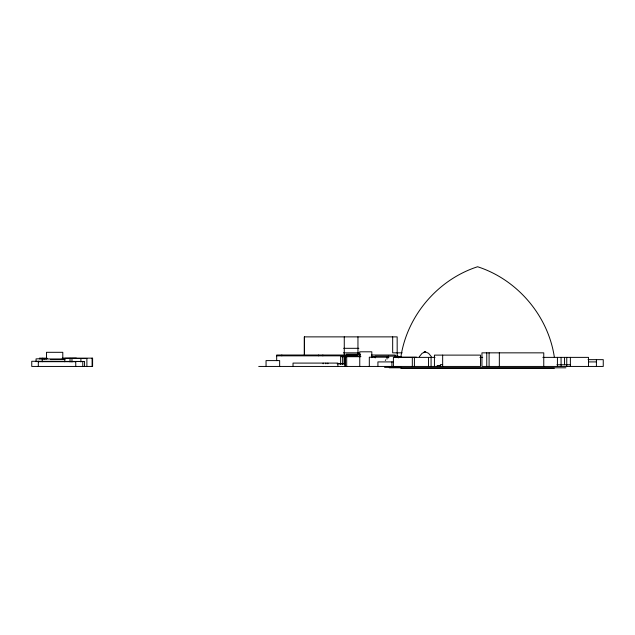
<?xml version="1.0" encoding="UTF-8"?>
<svg xmlns="http://www.w3.org/2000/svg" width="635" height="635" viewBox="0 0 635 635"><rect width="100%" height="100%" fill="white"/><g stroke="black" fill="none" stroke-linecap="round" stroke-linejoin="round"><path stroke-width="0.95" d="M400.82 357.378C406.884 315.92 437.737 279.59 477.599 266.748C517.461 279.59 548.315 315.92 554.379 357.378M419.306 356.711L422.061 353.354L425.347 351.83L428.641 353.354L431.395 356.711M385.31 360.466L385.739 359.783M343.686 348.313L358.862 348.313M343.376 352.846L358.862 352.846M402.13 352.846L392.668 352.846L392.668 336.875M346.186 354.211L360.355 354.211M360.616 355.021L276.677 355.021L276.677 360.656M371.491 355.021L395.216 355.021L395.216 356.926M276.677 355.838L357.037 355.838L357.037 355.021M354.155 356.386L360.799 356.386M360.751 356.703L340.638 356.703L340.638 364.498M371.419 356.703L375.825 356.703M397.502 356.703L401.455 356.656M388.977 357.195L369.316 357.195L369.316 366.443M394.629 357.195L416.512 357.195M435.007 357.378L393.406 357.378L393.406 366.443M479.901 357.378L482.695 357.378M542.846 357.378L588.494 357.378L588.494 366.443M39.402 358.148L47.006 358.148M62.46 358.148L92.599 358.148L92.599 366.443L31.75 366.443L31.75 361.275L78.756 361.458M46.863 358.561L43.99 358.878M62.19 358.561L65.064 358.561M46.982 358.6L39.386 358.878M42.212 358.965L65.183 358.965M50.387 359.601L64.619 359.601M588.034 359.648L603.25 359.648L603.25 366.443L481.949 366.443L481.949 352.846L543.758 352.846L543.758 366.443M38.306 361.688L75.803 361.688M393.406 361.91L377.92 361.91L377.92 366.443M588.494 361.91L596.408 361.91M339.265 363.68L345.408 363.68M337.177 363.815L344.805 363.815L344.805 366.443M442.658 364.633L440.388 364.633L440.388 366.443M556.919 364.768L570.381 364.768M440.388 365.538L437.221 365.538L437.221 366.443M258.723 366.443L480.512 366.443L480.512 355.116L434.435 355.116L434.435 366.443M401.328 367.371L384.643 367.371L384.643 366.443M389.295 367.8L565.904 367.8M400.82 368.252L554.379 368.252M596.408 359.648L596.408 366.443M570.381 357.378L570.381 366.443M566.753 357.378L566.753 366.443M564.539 357.378L564.539 364.768M561.054 357.378L561.102 366.443M557.427 357.378L557.427 366.443M499.34 352.846L499.34 366.443M489.093 352.846L489.093 366.443M486.759 352.846L486.759 366.443M442.658 355.116L442.658 366.443M431.078 357.378L431.078 366.443M428.538 357.378L428.538 366.443M414.409 357.378L414.409 366.443M412.321 357.378L412.321 366.443M398.256 357.926L398.256 356.156L375.206 356.156L375.206 357.926M397.2 356.735L397.153 336.875L304.348 336.875L304.348 355.6M391.898 361.91L391.898 366.443M388.295 356.156L388.295 357.926M387.032 357.195L387.032 359.085M371.816 357.664L371.816 351.806L359.759 351.806L359.759 366.443M357.957 336.875L357.957 354.616M353.624 355.021L353.624 355.838M346.702 356.703L346.702 366.443M345.408 356.703L345.408 366.443M344.821 356.703L344.821 363.68M344.67 356.703L344.67 363.68M344.273 336.875L344.273 355.6M344.138 356.703L344.138 363.68M342.63 356.703L342.63 364.498M337.883 366.443L337.883 363.093L293.021 363.093L293.021 366.443M327.882 363.093L327.882 363.815M325.842 363.093L325.842 363.815M323.128 363.093L323.128 363.815M322.858 355.021L322.858 355.838M318.643 355.021L318.643 355.838M304.387 336.875L304.387 355.6M281.845 355.021L281.845 355.838M279.646 366.443L279.646 360.601L266.049 360.601L266.049 366.443M92.099 358.148L92.099 366.443M86.884 366.443L86.884 358.465L71.969 358.465L71.969 362.013M84.558 366.443L84.558 361.458L75.755 361.458L75.755 366.443M82.78 361.458L82.78 366.443M80.899 358.465L80.899 362.013M76.375 358.148L64.81 358.283L64.81 361.767M70.025 358.283L70.025 361.91M62.794 358.902L62.794 352.306L46.474 352.306L46.474 358.902M44.474 358.561L36.06 358.878L36.06 361.712M42.775 358.148L42.775 358.6M42.212 358.878L42.212 361.767M38.64 361.275L38.64 361.688M38.306 361.275L38.306 366.443M424.744 352.028L423.497 352.473L425.347 351.83L424.744 352.028"/></g></svg>
